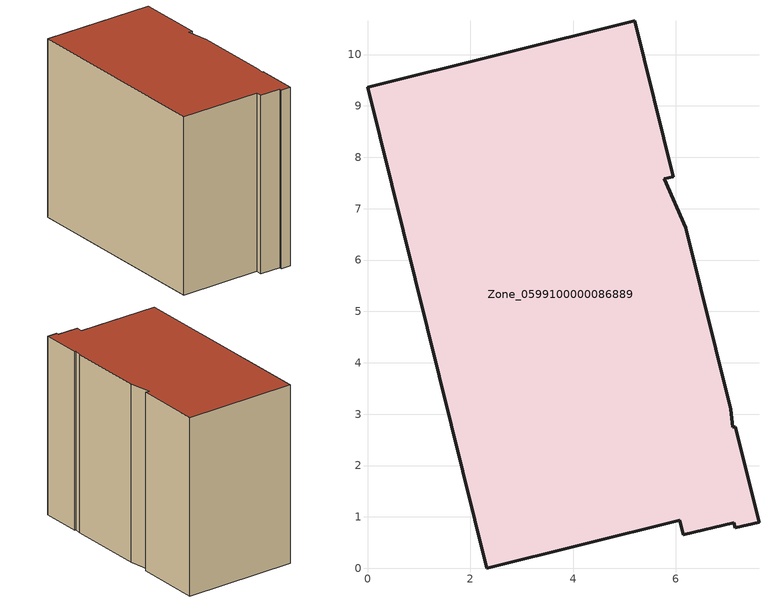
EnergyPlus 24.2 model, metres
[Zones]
Zone_0599100000086889
 floor ground (C_G): 6.08,0.94 2.32,0 0,9.36 5.2,10.66 5.95,7.62 5.77,7.58 6.2,6.63 7.08,3.1 7.11,2.74 7.16,2.75 7.62,0.9 7.16,0.79 7.13,0.89 6.15,0.65 z0
 wall outside (C_F): 6.2,6.63 5.77,7.58 5.95,7.62 5.2,10.66 0,9.36 2.32,0 6.08,0.94 6.15,0.65 7.13,0.89 7.16,0.79 7.62,0.9 7.16,2.75 7.11,2.74 7.08,3.1 6.2,6.63 z0:8.41
 roof outside (C_R): 7.11,2.74 7.08,3.1 6.2,6.63 5.77,7.58 5.95,7.62 5.2,10.66 0,9.36 2.32,0 6.08,0.94 6.15,0.65 7.13,0.89 7.16,0.79 7.62,0.9 7.16,2.75 z8.41
[BUILDING]
Pand.0599100000086889: North Axis=0; Terrain=City; Loads Convergence Tolerance Value=0.04; Temperature Convergence Tolerance Value=0.4; Solar Distribution=FullExterior; Maximum Number of Warmup Days=25; Minimum Number of Warmup Days=1
[Site:Location]
Rotterdam.The.Hague.AP_ZH_NLD Design_Conditions: Latitude=51.96; Longitude=4.45; Time Zone=1; Elevation=-4.5
[SITE:GROUNDTEMPERATURE:BUILDINGSURFACE]
18, 18, 18, 18, 18, 18, 18, 18, 18, 18, 18, 18
[MATERIAL] Thermal Absorptance=0.9; Solar Absorptance=0.7; Visible Absorptance=0.7
Name | Roughness | Thickness | Conductivity | Density | Specific Heat
G.TC.1975-1991 | MediumSmooth | 0.15 | 0.288461 | 540 | 1210
F.TC.1975-1991 | Rough | 0.3 | 0.230769 | 1920 | 840
R.TC.1975-1991 | MediumRough | 0.2 | 0.153846 | 1500 | 1000
[CONSTRUCTION]
C_G: G.TC.1975-1991
C_F: F.TC.1975-1991
C_R: R.TC.1975-1991
[ZONE]
Zone_0599100000086889: Type=1; Multiplier=1; Ceiling Height=Autocalculate; Volume=Autocalculate; Floor Area=autocalculate; Part of Total Floor Area=Yes
[ZONEINFILTRATION:DESIGNFLOWRATE]
Infil_Zone_0599100000086889: Zone or ZoneList or Space or SpaceList=Zone_0599100000086889; Schedule=AlwaysOn; Design Flow Rate Calculation Method=Flow/Area; Flow Rate per Floor Area=0.003; Constant Term Coefficient=1; Temperature Term Coefficient=0; Velocity Term Coefficient=0; Velocity Squared Term Coefficient=0
[HVACTEMPLATE:ZONE:IDEALLOADSAIRSYSTEM]
Zone_0599100000086889: Maximum Heating Supply Air Temperature=50; Minimum Cooling Supply Air Temperature=13; Maximum Heating Supply Air Humidity Ratio=0.0156; Minimum Cooling Supply Air Humidity Ratio=0.0077; Heating Limit=NoLimit; Cooling Limit=NoLimit; Dehumidification Control Type=ConstantSensibleHeatRatio; Cooling Sensible Heat Ratio=0.7; Dehumidification Setpoint=60; Humidification Control Type=None; Humidification Setpoint=30; Outdoor Air Method=None; Outdoor Air Flow Rate per Person=0.00944; Outdoor Air Flow Rate per Zone Floor Area=0; Outdoor Air Flow Rate per Zone=0; Demand Controlled Ventilation Type=None; Outdoor Air Economizer Type=NoEconomizer; Heat Recovery Type=None; Sensible Heat Recovery Effectiveness=0.7; Latent Heat Recovery Effectiveness=0.65
[ZONECONTROL:THERMOSTAT]
ThermostatControl_Zone_0599100000086889: Zone or ZoneList=Zone_0599100000086889; Control Type Schedule=DualSetpointControlType; Control 1=Thermostat_Zone_0599100000086889; Temperature Difference Between Cutout And Setpoint=0
[THERMOSTATSETPOINT:DUALSETPOINT]
Thermostat_Zone_0599100000086889: Heating Setpoint Temperature Schedule=HeatingSetpoint_Zone_0599100000086889; Cooling Setpoint Temperature Schedule=CoolingSetpoint_Zone_0599100000086889
[SCHEDULE:COMPACT]
HeatingSetpoint_Zone_0599100000086889: Through: 12/31, For: AllDays, Until: 24:00, 21
CoolingSetpoint_Zone_0599100000086889: Through: 12/31, For: AllDays, Until: 24:00, 24
DualSetpointControlType: Through: 12/31, For: AllDays, Until: 24:00, 4
AlwaysOn: Through: 12/31, For: AllDays, Until: 24:00, 1
